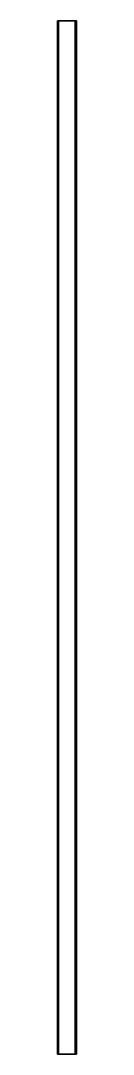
# Model space of a CAD drawing. Header units: inches. Extents: x 0 to 40, y 0 to 2139.
import ezdxf

# ---------------------------------------------------------------- set-up
doc = ezdxf.new("R2010")
doc.units = ezdxf.units.IN
doc.header["$MEASUREMENT"] = 0
doc.layers.add('SIMUMAK Visible (ISO)', color=7, linetype='Continuous', lineweight=35)
doc.layers.add('SIMUMAK Visible Narrow (ISO)', color=7, linetype='Continuous', lineweight=25)

# ---------------------------------------------------------------- blocks, each defined once
blk = doc.blocks.new('DIN 40 x 30 x 2 00000010_Sheet_4_VIEW17')
at = {"layer": 'SIMUMAK Visible (ISO)'}
for p, q in [((-20, -1069.5), (-20, 1069.5)), ((-20, 1069.5), (-17, 1069.5)), ((17, 1069.5), (-17, 1069.5)), ((17, 1069.5), (20, 1069.5)), ((20, -1069.5), (20, 1069.5)), ((-20, -1069.5), (-17, -1069.5)), ((17, -1069.5), (-17, -1069.5)), ((17, -1069.5), (20, -1069.5))]:
    blk.add_line(p, q, dxfattribs=at)
at = {"layer": 'SIMUMAK Visible Narrow (ISO)'}
for p, q in [((-17, -1069.5), (-17, 1069.5)), ((17, -1069.5), (17, 1069.5))]:
    blk.add_line(p, q, dxfattribs=at)

msp = doc.modelspace()

# ---------------------------------------------------------------- block references
msp.add_blockref('DIN 40 x 30 x 2 00000010_Sheet_4_VIEW17', (20, 1069.5))

doc.saveas('drawing.dxf')
